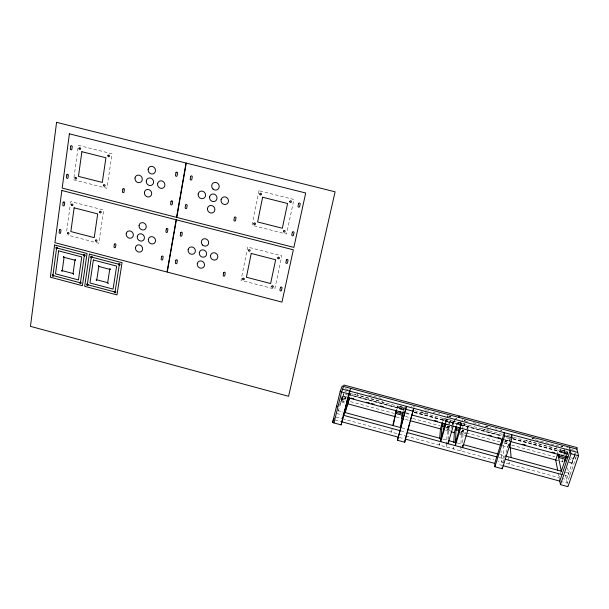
<?xml version="1.0" encoding="UTF-8"?>
<svg xmlns="http://www.w3.org/2000/svg" width="609" height="609" viewBox="0 0 609 609"><rect width="100%" height="100%" fill="white"/><g stroke="black" fill="none" stroke-linecap="round" stroke-linejoin="round"><path stroke-width="0.46" stroke-dasharray="3.04 2.28" d="M467.879 428.515L467.895 426.978L467.377 428.721M461.127 431.142L462.764 431.583L462.81 429.771M462.825 428.873L462.916 425.249L464.819 423.856L458.272 422.098L456.476 423.514L456.407 425.318M462.741 442.629L463.038 430.015M350.312 394.883L350.358 393.018M462.277 430.563L462.292 429.946A0.815 0.738 8.5 0 0 463.868 430.038M460.564 426.544L460.61 425.013M453.636 447.143L453.553 448.955L454.276 446.526M453.271 424.58L453.34 423.057L452.83 424.808M446.313 427.145L448.757 427.807L448.863 426.018M448.917 425.12L449.13 421.535L450.805 420.088L444.281 418.337L442.713 419.807L442.576 421.588M448.308 439.569L449.13 426.064M449.275 424.07L449.366 422.418L450.47 421.481L450.805 420.088M445.978 422.616L446.085 421.108M439.31 443.245L439.165 445.05L439.637 443.428M357.643 392.782L357.445 394.99L380.381 401.156M66.678 231.047L70.324 204.319M70.454 203.398L70.705 201.556L103.705 210.036L98.78 243.235L67.987 235.203M77.998 148.124L73.674 179.815L106.933 188.288L112.048 153.788L78.378 145.33L78.127 147.195M403.135 410.968L404.368 407.596L397.905 405.86L397.091 407.528M392.044 429.337L391.488 432.093L392.143 429.657M567.276 452.913L560.592 451.117L558.293 451.749L564.901 453.53L567.276 452.913L567.573 451.497L560.897 449.708L557.41 450.683L557.92 453.233M560.592 451.117L560.897 449.708M564.467 449.571L563.881 452.441L562.335 452.03L562.632 450.622L564.162 450.98L562.457 450.607L564.573 450.858L562.647 450.675M564.003 451.025L564.299 449.617M563.607 454.291L564.49 451.063L566.309 450.576M555.279 448.597L556.04 448.681L556.344 447.272M460.602 421.733L460.023 424.488L461.538 424.899L461.866 423.514L460.358 423.103L461.866 423.514M458.272 422.098L457.938 423.491L456.758 424.412L463.236 426.155L464.484 425.249L464.819 423.856M447.919 419.753C443.245 417.98 451.482 421.093 446.374 420.895C444.677 417.82 448.81 421.398 448.178 418.391M414.257 412.095L452.693 422.44L453.02 421.078L456.423 418.231M501.26 435.519L452.921 422.509L453.248 421.139L456.659 418.299M449.366 422.418L442.91 420.682L443.938 419.723L444.281 418.337M348.378 400.676L341.984 398.948L342.296 397.685L345.958 398.667M343.773 393.178L342.228 399.413L337.888 411.753M344.907 398.263C348.318 399.694 342.54 397.213 346.414 397.045M397.905 405.86L397.015 408.319L403.417 410.047L404.368 407.596M401.681 407.314L400.288 406.683L401.773 407.063L401.331 408.692L399.831 408.289L400.501 405.571M341.063 399.238L341.405 397.921M340.203 402.107L340.454 401.209M341.093 399.77L342.106 395.69L341.748 396.687M341.588 400.212C342.167 398.301 341.025 402.29 341.596 400.379M445.636 422.182L446.625 418.764M445.575 422.852L446.701 418.962M446.96 418.071L447.729 415.391M448.673 426.262L447.371 430.738L446.359 446.998L447.067 444.57M448.757 427.807L449.13 426.544L446.679 425.881M451.155 428.272L451.901 425.706M452.152 424.854L453.393 420.583M452.441 424.351L453.743 419.89M460.381 426.148L461.386 422.73M460.434 426.506L461.485 422.935M461.751 422.045L462.543 419.373M462.543 430L461.219 434.483L460.769 450.919L461.249 449.297M462.764 431.583L463.137 430.319M465.893 432.245L465.383 433.958L460.305 432.588M466.905 428.827L468.435 423.704M467.225 428.333L468.557 423.872M505.531 441.632C505.219 438.701 509.094 441.061 506.703 442.225C504.701 442.05 506.163 440.756 507.061 442.043M507.662 447.029L509.352 441.654M508.599 444.608L502.044 465.398L497.446 464.149M509.733 440.992L510.593 438.282M509.611 462.429L509.094 464.05L508.462 456.484M555.697 460.001L562.769 461.911L563.371 460.122M566.454 455.654L567.9 451.383M561.308 471.16L559.108 477.639L497.614 460.929M566.713 455.197L567.923 451.604M566.979 455.205L568.182 451.634M569.187 462.612L571.782 463.312L574.835 453.248M571.782 463.312L574.827 454.398M574.447 456.301L566.469 479.641L563.203 478.75M574.751 455.403L575.672 452.708M345.303 398.682L345.493 398.119M576.297 456.56L567.2 483.127L562.252 481.78M343.773 398.217L343.971 397.662M341.984 398.948L343.727 394.015M339.479 405.335L343.468 394.053M507.457 440.779L505.927 440.368M446.336 419.365L447.843 419.776M452.693 422.44L455.403 420.202M452.921 422.509L454.961 420.827M532.373 438.998L534.763 438.092M531.261 440.718L529.678 441.312L553.398 447.699M560.828 446.869L562.556 446.367M566.667 448.026L568.182 447.607M567.824 451.505L563.972 452.449L564.345 454.162M399.831 408.289L401.331 408.692M446.07 420.735L447.577 421.139M460.023 424.488L461.538 424.899M449.8 416.891L451.132 416.838L449.868 416.419M562.335 452.03L563.881 452.441M561.079 446.344L562.617 446.762M562.526 446.785L560.988 446.374M465.078 420.941L464.355 420.804M346.239 397.548L345.219 396.999M355.329 394.799C357.072 395.051 353.22 394.023 354.94 394.693M382.764 402.184C384.568 402.473 380.732 401.384 382.376 402.077M532.045 438.503L533.301 438.883L532.137 438.693M526.907 440.962C529.008 441.373 525.247 440.208 526.511 440.855M464.454 420.324L465.055 420.476M449.724 416.465L450.812 416.845L449.952 416.708M464.363 420.393L465.139 420.606M464.964 420.735L464.187 420.522M345.113 388.725L348.432 389.615M368.567 394.959L381.234 398.362M447.364 416.198L450.759 417.112M464.69 420.857L468.093 421.763M535.341 439.774L558.796 446.077M571.371 449.518L575.711 450.683M344.877 391.549L346.704 392.036M506.855 435.169L510.159 436.059M350.556 393.513L404.536 408.03M414.6 410.74L453.02 421.078M453.248 421.139L502.486 434.384M513.433 437.331L564.49 451.063M397.548 407.238L404.018 408.982M443.938 419.723L450.47 421.481M457.938 423.491L464.484 425.249M404.186 409.393L350.198 394.853L404.391 409.492M513.121 438.708L564.193 452.457L564.551 454.078M414.501 412.217L501.755 435.701M512.77 438.67L564.208 452.51M348.371 394.799L404.247 409.842M414.326 412.559L501.359 435.983M513.265 439.196L567.314 453.743M345.448 394.388L349.064 395.363M506.46 437.795L509.725 438.67L510.045 442.126M346.513 396.802L342.844 395.812L341.291 402.085L347.221 403.691M406.157 412.872L410.74 414.105M502.623 438.868L509.832 440.809M341.877 396.101L346.452 397.334M405.99 413.382L411.486 414.858M504.914 440.041L509.497 441.274M570.861 457.816L575.444 459.049L574.645 455.715M504.343 441.434L509.299 442.766M503.947 442.697L508.896 444.03M340.888 399.047L345.897 400.402M350.472 401.636L394.449 413.503M405.442 416.472L411.859 418.2M412.773 418.444L440.261 425.866M445.758 427.351L450.333 428.584M461.333 431.553L499.806 441.928M504.389 443.169L510.799 444.897M511.72 445.149L554.776 456.765M341.322 400.463L345.455 401.582M446.443 428.843L450.652 429.984L450.622 430.593L446.405 429.452M569.034 461.942L571.63 462.642M341.124 401.026L345.257 402.146M460.29 433.205L465.367 434.575M396.2 416.921L401.476 418.345M405.35 419.388L409.933 420.629M445.621 430.266L451.117 431.751M459.353 433.973L464.842 435.458M502.364 445.598L507.853 447.082M337.637 410.535L343.141 412.027M401.818 427.929L406.401 429.17M442.842 439.051L447.661 440.353M457.275 442.964L462.33 444.334M499.92 454.52L504.503 455.76M565.403 472.272L568.684 473.163M336.617 413.427L342.121 414.919M400.783 430.837L406.279 432.329M498.855 457.45L504.351 458.942M564.847 475.363L569.43 476.603L567.489 467.628M336.039 417.02L342.205 418.695M342.464 418.771L404.894 435.732M405.807 435.983L493.945 459.932M335.003 419.959L341.428 421.702M399.245 437.437L404.338 438.823M554.883 448.49L554.456 448.308L556.04 448.681M564.901 453.53L565.297 455.326M562.274 459.536L562.769 461.911M565.548 475.21L567.755 485.784M558.217 473.003L559.61 480.242M509.215 438.625L509.383 440.505M503.103 445.369L503.856 455.585L501.816 462.071L501.047 450.782M463.868 430.266A0.815 0.738 8.5 0 1 463.046 431.157A0.815 0.738 8.5 0 1 462.292 430.182M449.107 426.285A0.815 0.738 9.8 0 1 448.293 427.175A0.815 0.738 9.8 0 1 447.539 426.201L447.577 425.592A0.815 0.738 9.8 0 0 447.562 425.98M448.909 426.384A0.815 0.738 9.8 0 1 447.76 426.323M570.382 458.988A0.837 0.746 0.9 0 1 570.115 459.688M411.121 406.439A3.639 0.442 14.8 0 1 411.714 406.37M413.1 406.568A3.639 0.442 14.8 0 1 414.896 406.995M427.609 410.466A3.654 0.442 14.7 0 1 428.789 410.953M433.022 412.323A3.662 0.442 14.6 0 1 435.077 412.476M438.617 413.427A3.662 0.442 14.6 0 1 439.782 413.907M424.648 409.728A3.7 0.449 14.7 0 1 426.483 410.161M500.392 430.023A3.73 0.442 14.1 0 1 500.895 430.791M495.284 428.82A3.73 0.442 14.1 0 1 496.807 429.063M485.67 426.072A3.715 0.442 14.2 0 1 487.535 426.506M490.359 427.495A3.715 0.442 14.2 0 1 490.557 427.784M473.079 422.859A3.707 0.442 14.3 0 1 476.413 423.521M478.134 424.039A3.707 0.442 14.3 0 1 479.473 424.808M485.495 426.254A3.761 0.449 14.2 0 1 488.273 426.772M487.238 429.414A3.677 0.426 14.3 0 1 487.809 430.175A3.677 0.426 14.3 0 1 482.808 428.995A3.677 0.426 14.3 0 1 482.221 428.226M247.673 247.064L240.989 280.3L274.766 289.108L281.876 255.856L247.673 247.064M259.008 190.716L252.057 225.277L286.534 234.069L293.926 199.493L259.008 190.716M460.556 422.897L462.071 423.308L460.556 422.897M343.773 398.598A0.799 0.731 21.2 0 0 345.097 399.002A0.799 0.731 21.2 0 0 344.74 397.746A0.799 0.731 21.2 0 0 343.773 398.598M343.971 398.042A0.799 0.731 21.2 0 0 345.288 398.438A0.799 0.731 21.2 0 0 344.93 397.19A0.799 0.731 21.2 0 0 343.971 398.042M422.319 412.719A3.608 0.426 14.7 0 0 427.8 413.808A3.608 0.426 14.7 0 0 422.844 412.087A3.608 0.426 14.7 0 0 422.319 412.719"/><path stroke-width="0.91" d="M462.68 445.225L462.627 447.623L467.857 430.053M459.49 430.7L456.225 429.825L456.659 426.894M456.225 429.825L456.369 426.216M453.842 442.598L454.291 432.611L456.133 426.338L455.342 445.643L460.518 428.074M448.155 442.088L448.064 443.672L453.195 426.102M443.87 428.766L445.149 423.887M442.301 425.158L442.439 423.377M444.684 426.711L442.233 426.049L442.728 423.141M439.668 438.754L440.459 428.873L442.263 422.6L440.802 441.7L445.879 424.13M397.479 440.238L406.431 406.355L397.479 440.238L404.726 442.21L413.709 408.312L410.222 420.979M404.726 442.21L405.107 439.85M402.823 412.696L402.351 415.285L395.888 413.541L396.573 410.108M400.379 427.541L403.128 411.638M395.888 413.541L396.703 409.903M393.239 425.6L396.314 410.222L392.782 425.668M570.207 450.386L559.785 481.11L560.463 484.635L567.938 486.667L578.55 455.745L576.898 449.115L577.21 447.645L459.384 416.023L459.034 417.462M340.743 391.047L340.751 391.214M458.79 417.401L459.14 415.955L343.971 385.048L341.603 391.975L333.96 422.935M349.787 391.13L341.109 424.884L332.529 422.547L340.157 391.587L342.167 386.083L576.898 449.115M341.109 424.884L348.843 393.924L350.723 388.382M344.298 414.067L349.596 392.874M348.698 399.405L348.378 400.676L349.208 397.883M337.051 406.058L336.861 406.881L337.066 406.226M401.719 417.447L402.694 413.861M405.236 439.066L406.736 433.638M407.231 431.827L409.72 422.783M440.573 440.178L445.415 423.415M455.471 442.469L459.841 427.632M460.13 427L458.592 432.748L460.176 427.396M494.896 466.776L494.721 463.411L504.313 432.672L504.564 435.831L494.896 466.776L502.273 468.785L512.04 437.848L511.727 434.666L511.164 436.47M500.667 445.141L502.623 438.868M345.136 412.75L349.635 397.639L344.702 412.445M346.917 402.587L347.107 402.024M565.457 459.293L558.78 457.488L559.207 456.225L558.841 454.436M566.164 456.506L564.863 461.439M561.239 471.358L566.408 456.095M565.167 460.549L566.674 456.095M560.463 484.635L570.976 453.705L569.445 447.113M332.529 422.547L334.075 418.193M561.757 455.136C560.699 455.989 564.505 456.095 562.137 455.189M445.605 423.826L445.209 424.001L445.567 424.374M459.924 427.647L459.156 427.762L460.282 428.34M342.601 389.197L577.72 452.403M340.157 391.587L348.843 393.924M405.914 409.286L413.252 411.258M504.564 435.831L512.04 437.848M570.976 453.705L578.55 455.745M351.104 398.035L353.852 398.781M366.702 402.237L369.45 402.983M371.284 403.478L374.04 404.216M380.465 405.952L383.213 406.69M434.598 420.537L437.353 421.276M488.73 435.123L491.486 435.861M497.903 437.597L500.659 438.335M522.682 444.273L525.43 445.012M552.043 452.183L554.791 452.921M348.287 397.829L405.076 413.13M412.407 415.11L503.08 439.546M510.411 441.517L568.113 457.07M396.231 412.278L402.701 414.021M442.598 424.777L445.05 425.44M456.598 428.553L459.864 429.436M559.207 456.225L565.883 458.029L565.487 456.225M347.693 403.813L395.287 416.67M401.696 418.398L403.523 418.893M409.933 420.629L441.045 429.033M451.117 431.751L454.778 432.74M465.756 435.709L500.537 445.103M509.687 447.577L556.36 460.183M344.062 412.27L400.905 427.678M407.322 429.421L441.243 438.617M448.582 440.604L455.913 442.591M463.251 444.578L498.086 454.025M505.424 456.012L561.353 471.168M343.034 415.163L400.783 430.837M407.193 432.58L497.02 456.956M505.272 459.194L562.099 474.617M341.428 421.702L398.332 437.186M405.67 439.18L494.698 463.403M502.958 465.649L559.854 481.133M558.095 454.086L558.78 457.488M561.308 471.16L557.798 453.735L555.697 460.001L557.677 470.217M509.893 443.558L511.157 457.565M502.159 467.095L502.273 468.785M56.576 122.333L30.45 326.348L288.582 396.292L335.11 191.82L56.576 122.333M54.62 245.001L50.341 277.194L82.405 285.697L87.064 253.504L54.62 245.001M61.867 190.488L54.932 242.679L167.033 272.025L176.138 219.773L61.867 190.488M69.396 133.843L62.187 188.074L176.557 217.352L186.019 163.037L69.396 133.843M56.622 247.932L52.93 275.519L80.434 282.812L84.407 255.217L56.622 247.932M59.431 230.05L59.119 232.394A0.822 0.723 53 0 0 59.773 233.361A0.822 0.723 53 0 0 60.626 232.79L60.946 230.446A0.822 0.731 53.2 0 0 60.291 229.479A0.822 0.731 53.2 0 0 59.431 230.05M63.123 202.508L62.803 204.906A0.83 0.738 55.2 0 0 63.458 205.88A0.83 0.738 55.2 0 0 64.326 205.302L64.645 202.904A0.83 0.738 55.4 0 0 63.991 201.929A0.83 0.738 55.4 0 0 63.123 202.508M66.815 174.92L66.488 177.364A0.845 0.746 57.6 0 0 67.15 178.353A0.845 0.746 57.6 0 0 68.025 177.759L68.353 175.316A0.845 0.754 57.8 0 0 67.69 174.326A0.845 0.754 57.8 0 0 66.815 174.92M70.644 146.305L70.317 148.794A0.853 0.761 60 0 0 70.979 149.799A0.853 0.761 60 0 0 71.87 149.182L72.205 146.693A0.853 0.761 60.3 0 0 71.535 145.688A0.853 0.761 60.3 0 0 70.644 146.305M53.676 275.519L53.622 275.907A0.807 0.708 49.8 0 1 52.336 275.907A0.807 0.708 49.8 0 1 52.831 274.758L53.676 275.519M57.368 247.932L57.079 248.609L56.332 248.609A0.815 0.716 51.9 0 1 55.883 247.673A0.815 0.716 51.9 0 1 56.652 247.163A0.815 0.716 51.9 0 1 57.368 247.932M58.616 250.862L55.526 273.852L78.462 279.927L81.751 256.929L58.616 250.862M64.074 257.325L62.247 270.662L73.05 273.517L74.922 260.18L64.074 257.325M74.131 207.829L70.857 231.557L94.22 237.639L97.691 213.896L74.131 207.829M81.872 151.702L78.47 176.374L102.304 182.434L105.92 157.761L81.872 151.702M79.741 282.431L79.68 282.812A0.807 0.716 48.6 0 0 80.883 283.482A0.807 0.716 48.6 0 0 80.731 282.15L79.741 282.431M89.386 254.113L84.697 286.306L116.981 294.878L122.059 262.677L89.386 254.113M91.373 257.051L87.331 284.647L115.025 291.985L119.356 264.39L91.373 257.051M88.084 284.647L88.023 285.027A0.807 0.716 48.3 0 1 86.729 285.027A0.807 0.716 48.3 0 1 87.239 283.878L88.084 284.647M92.134 257.044L91.83 257.721L91.068 257.729A0.815 0.731 50.5 0 1 90.634 256.785A0.815 0.731 50.5 0 1 91.419 256.275A0.815 0.731 50.5 0 1 92.134 257.044M93.36 259.982L89.972 282.979L113.068 289.092L116.654 266.095L93.36 259.982M98.795 266.46L96.801 279.797L107.671 282.675L109.727 269.33L98.795 266.46M114.355 244.346L113.997 246.698A0.822 0.738 50.9 0 0 114.637 247.665A0.822 0.738 50.9 0 0 115.52 247.094L115.885 244.749A0.822 0.738 51.1 0 0 115.238 243.783A0.822 0.738 51.1 0 0 114.355 244.346M122.851 189.186L122.47 191.629A0.837 0.761 56.2 0 0 123.125 192.619A0.837 0.761 56.2 0 0 124.03 192.025L124.403 189.582A0.845 0.761 56.4 0 0 123.749 188.592A0.845 0.761 56.4 0 0 122.851 189.186M114.332 291.604L114.271 291.985A0.807 0.723 46.9 0 0 115.474 292.655A0.807 0.723 46.9 0 0 115.337 291.323L114.332 291.604M161.583 256.648L161.179 259A0.822 0.746 48.3 0 0 161.819 259.959A0.822 0.746 48.3 0 0 162.725 259.396L163.128 257.044A0.822 0.754 48.5 0 0 162.489 256.084A0.822 0.754 48.5 0 0 161.583 256.648M166.31 229.075L165.899 231.473A0.83 0.761 51.1 0 0 166.539 232.455A0.83 0.761 51.1 0 0 167.452 231.877L167.863 229.479A0.83 0.761 51.4 0 0 167.224 228.497A0.83 0.761 51.4 0 0 166.31 229.075M171.038 201.457L170.619 203.901A0.837 0.776 54.3 0 0 171.274 204.89A0.837 0.776 54.3 0 0 172.195 204.304L172.613 201.853A0.837 0.776 54.6 0 0 171.966 200.863A0.837 0.776 54.6 0 0 171.038 201.457M175.948 172.796L175.521 175.285A0.853 0.792 57.9 0 0 176.176 176.298A0.853 0.792 57.9 0 0 177.112 175.689L177.539 173.192A0.853 0.792 58.2 0 0 176.884 172.18A0.853 0.792 58.2 0 0 175.948 172.796M176.382 219.841L167.269 272.086L281.975 302.11L293.34 249.812L176.382 219.841M186.27 163.098L176.8 217.413L293.873 247.391L305.695 192.992L186.27 163.098M175.841 260.355L175.43 262.707A0.822 0.754 47.3 0 0 176.062 263.674A0.822 0.754 47.3 0 0 176.975 263.111L177.386 260.759A0.822 0.754 47.5 0 0 176.747 259.792A0.822 0.754 47.5 0 0 175.841 260.355M180.713 232.783L180.287 235.181A0.83 0.769 50.2 0 0 180.934 236.163A0.83 0.769 50.2 0 0 181.847 235.584L182.274 233.186A0.83 0.769 50.5 0 0 181.634 232.204A0.83 0.769 50.5 0 0 180.713 232.783M185.593 205.157L185.159 207.608A0.837 0.776 53.5 0 0 185.806 208.598A0.837 0.776 53.5 0 0 186.735 208.004L187.169 205.56A0.837 0.776 53.9 0 0 186.521 204.563A0.837 0.776 53.9 0 0 185.593 205.157M190.655 176.496L190.214 178.985A0.853 0.792 57.3 0 0 190.868 179.998A0.853 0.792 57.3 0 0 191.805 179.389L192.246 176.892A0.853 0.792 57.7 0 0 191.591 175.879A0.853 0.792 57.7 0 0 190.655 176.496M223.663 272.809L223.206 275.161A0.822 0.761 43.1 0 0 223.838 276.128A0.822 0.761 43.1 0 0 224.767 275.565L225.223 273.213A0.822 0.761 43.4 0 0 224.592 272.246A0.822 0.761 43.4 0 0 223.663 272.809M234.396 217.588L233.925 220.032A0.837 0.792 50.1 0 0 234.564 221.029A0.837 0.792 50.1 0 0 235.516 220.435L235.995 217.992A0.837 0.792 50.5 0 0 235.348 216.994A0.837 0.792 50.5 0 0 234.396 217.588M251.228 253.466L246.401 277.24L270.609 283.543L275.649 259.761L251.228 253.466M262.631 197.225L257.615 221.95L282.325 228.238L287.57 203.505L262.631 197.225M280.444 287.593L279.934 289.945A0.822 0.776 36 0 0 280.559 290.912A0.822 0.776 36 0 0 281.51 290.356L282.02 288.004A0.822 0.776 36.2 0 0 281.396 287.029A0.822 0.776 36.2 0 0 280.444 287.593M286.397 259.997L285.88 262.395A0.83 0.792 38.8 0 0 286.504 263.385A0.83 0.792 38.8 0 0 287.471 262.806L287.988 260.408A0.83 0.792 39.1 0 0 287.364 259.419A0.83 0.792 39.1 0 0 286.397 259.997M292.366 232.341L291.833 234.785A0.837 0.807 42.7 0 0 292.465 235.79A0.837 0.807 42.7 0 0 293.447 235.196L293.972 232.752A0.837 0.807 43.1 0 0 293.34 231.747A0.837 0.807 43.1 0 0 292.366 232.341M298.555 203.634L298.014 206.131A0.853 0.822 48.3 0 0 298.654 207.151A0.853 0.822 48.3 0 0 299.643 206.542L300.184 204.045A0.853 0.822 48.9 0 0 299.544 203.033A0.853 0.822 48.9 0 0 298.555 203.634M63.587 256.716L63.96 257.059L63.587 256.716M61.676 270.746L62.042 271.081L61.676 270.746M75.135 259.754L75.508 260.089L75.135 259.754M73.164 273.784L73.529 274.119L73.164 273.784M98.315 265.851L98.681 266.186L98.315 265.851M96.214 279.881L96.58 280.216L96.214 279.881M109.94 268.912L110.313 269.247L109.94 268.912M107.785 282.941L108.151 283.276L107.785 282.941M400.478 411.943L398.986 411.539L400.478 411.943M119.235 265.143L118.595 264.184A0.815 0.731 49.2 0 1 119.836 263.834L120.072 264.184A0.815 0.731 49.2 0 1 119.235 265.143M84.293 255.978L83.646 255.019A0.815 0.723 50.8 0 1 84.872 254.669L85.115 255.011A0.815 0.723 50.8 0 1 84.293 255.978M202.607 245.069L201.526 243.41A3.829 3.563 48.4 0 1 205.02 238.72A3.829 3.563 48.4 0 1 208.445 243.965A3.829 3.563 48.4 0 1 202.607 245.069M212.983 189.011L211.886 187.306A3.92 3.684 56.1 0 1 215.472 182.395A3.92 3.684 56.1 0 1 218.951 187.8A3.92 3.684 56.1 0 1 212.983 189.011M135 177.965A3.913 3.57 57.5 0 0 139.925 182.548A3.913 3.57 57.5 0 0 140.945 176.138A3.913 3.57 57.5 0 0 135 177.965M144.424 192.292A3.89 3.563 55.9 0 0 149.327 196.859A3.89 3.563 55.9 0 0 150.37 190.495A3.89 3.563 55.9 0 0 144.424 192.292M146.282 180.82A3.905 3.585 57.2 0 0 151.199 185.41A3.905 3.585 57.2 0 0 152.25 178.993A3.905 3.585 57.2 0 0 146.282 180.82M157.586 183.682A3.905 3.601 56.8 0 0 162.512 188.272A3.905 3.601 56.8 0 0 163.585 181.863A3.905 3.601 56.8 0 0 157.586 183.682M148.147 169.249A3.928 3.608 58.5 0 0 153.087 173.862A3.928 3.608 58.5 0 0 154.153 167.399A3.928 3.608 58.5 0 0 148.147 169.249M209.61 196.844A3.905 3.662 54.4 0 0 214.528 201.457A3.905 3.662 54.4 0 0 215.723 195.04A3.905 3.662 54.4 0 0 209.61 196.844M221.059 199.744A3.905 3.669 53.6 0 0 225.977 204.358A3.905 3.669 53.6 0 0 227.203 197.94A3.905 3.669 53.6 0 0 221.059 199.744M207.494 208.331A3.882 3.631 52.7 0 0 212.389 212.922A3.882 3.631 52.7 0 0 213.584 206.55A3.882 3.631 52.7 0 0 207.494 208.331M198.184 193.951A3.905 3.646 55 0 0 203.102 198.564A3.905 3.646 55 0 0 204.274 192.147A3.905 3.646 55 0 0 198.184 193.951M75.044 177.813A0.845 0.754 57.5 0 0 75.851 179.031A0.845 0.754 57.5 0 0 76.384 177.79A0.845 0.754 57.5 0 0 75.044 177.813M79.094 148.215A0.853 0.761 60.2 0 0 79.908 149.441A0.853 0.761 60.2 0 0 80.449 148.177A0.853 0.761 60.2 0 0 79.094 148.215M107.968 155.478A0.853 0.769 59.8 0 0 108.783 156.711A0.853 0.769 59.8 0 0 109.338 155.44A0.853 0.769 59.8 0 0 107.968 155.478M103.614 185.09A0.845 0.761 56.9 0 0 104.421 186.308A0.845 0.761 56.9 0 0 104.961 185.067A0.845 0.761 56.9 0 0 103.614 185.09M253.846 223.777A0.837 0.799 48.3 0 0 255.11 224.477A0.837 0.799 48.3 0 0 255.019 223.054A0.837 0.799 48.3 0 0 253.846 223.777M283.459 231.321A0.837 0.807 44.4 0 0 284.73 232.021A0.837 0.807 44.4 0 0 284.654 230.598A0.837 0.807 44.4 0 0 283.459 231.321M289.77 201.648A0.853 0.822 50.3 0 0 291.056 202.355A0.853 0.822 50.3 0 0 290.98 200.901A0.853 0.822 50.3 0 0 289.77 201.648M259.822 194.111A0.853 0.815 53.7 0 0 261.101 194.819A0.853 0.815 53.7 0 0 261.017 193.373A0.853 0.815 53.7 0 0 259.822 194.111M126.223 233.65A3.814 3.456 51.7 0 0 131.057 238.119A3.814 3.456 51.7 0 0 132.046 231.953A3.814 3.456 51.7 0 0 126.223 233.65M135.495 247.551A3.791 3.448 50.1 0 0 140.314 252.004A3.791 3.448 50.1 0 0 141.318 245.884A3.791 3.448 50.1 0 0 135.495 247.551M137.284 236.513A3.814 3.471 51.2 0 0 142.118 240.989A3.814 3.471 51.2 0 0 143.123 234.815A3.814 3.471 51.2 0 0 137.284 236.513M148.36 239.383A3.814 3.479 50.6 0 0 153.194 243.859A3.814 3.479 50.6 0 0 154.229 237.693A3.814 3.479 50.6 0 0 148.36 239.383M139.08 225.391A3.829 3.494 52.3 0 0 143.93 229.882A3.829 3.494 52.3 0 0 144.95 223.663A3.829 3.494 52.3 0 0 139.08 225.391M199.333 252.583A3.806 3.532 47.1 0 0 204.16 257.074A3.806 3.532 47.1 0 0 205.309 250.9A3.806 3.532 47.1 0 0 199.333 252.583M210.547 255.491A3.806 3.547 46.1 0 0 215.38 259.982A3.806 3.547 46.1 0 0 216.56 253.808A3.806 3.547 46.1 0 0 210.547 255.491M197.293 263.628A3.791 3.509 45.9 0 0 202.104 268.097A3.791 3.509 45.9 0 0 203.246 261.977A3.791 3.509 45.9 0 0 197.293 263.628M188.135 249.682A3.806 3.525 48 0 0 192.969 254.174A3.806 3.525 48 0 0 194.096 248A3.806 3.525 48 0 0 188.135 249.682M67.447 233.316A0.822 0.731 52.9 0 0 68.665 233.985A0.822 0.731 52.9 0 0 68.497 232.615A0.822 0.731 52.9 0 0 67.447 233.316M71.344 204.837A0.83 0.738 55.2 0 0 72.57 205.515A0.83 0.738 55.2 0 0 72.41 204.122A0.83 0.738 55.2 0 0 71.344 204.837M99.64 212.122A0.83 0.746 54.4 0 0 100.873 212.8A0.83 0.746 54.4 0 0 100.721 211.407A0.83 0.746 54.4 0 0 99.64 212.122M95.446 240.608A0.822 0.738 51.8 0 0 96.671 241.278A0.822 0.738 51.8 0 0 96.519 239.916A0.822 0.738 51.8 0 0 95.446 240.608M242.717 278.968A0.822 0.769 41.2 0 0 243.958 279.653A0.822 0.769 41.2 0 0 243.866 278.283A0.822 0.769 41.2 0 0 242.717 278.968M271.728 286.527A0.822 0.776 37.4 0 0 272.977 287.212A0.822 0.776 37.4 0 0 272.893 285.842A0.822 0.776 37.4 0 0 271.728 286.527M277.795 257.995A0.83 0.792 40.5 0 0 279.051 258.688A0.83 0.792 40.5 0 0 278.975 257.287A0.83 0.792 40.5 0 0 277.795 257.995M248.464 250.444A0.83 0.784 44.5 0 0 249.72 251.136A0.83 0.784 44.5 0 0 249.629 249.736A0.83 0.784 44.5 0 0 248.464 250.444"/></g></svg>
